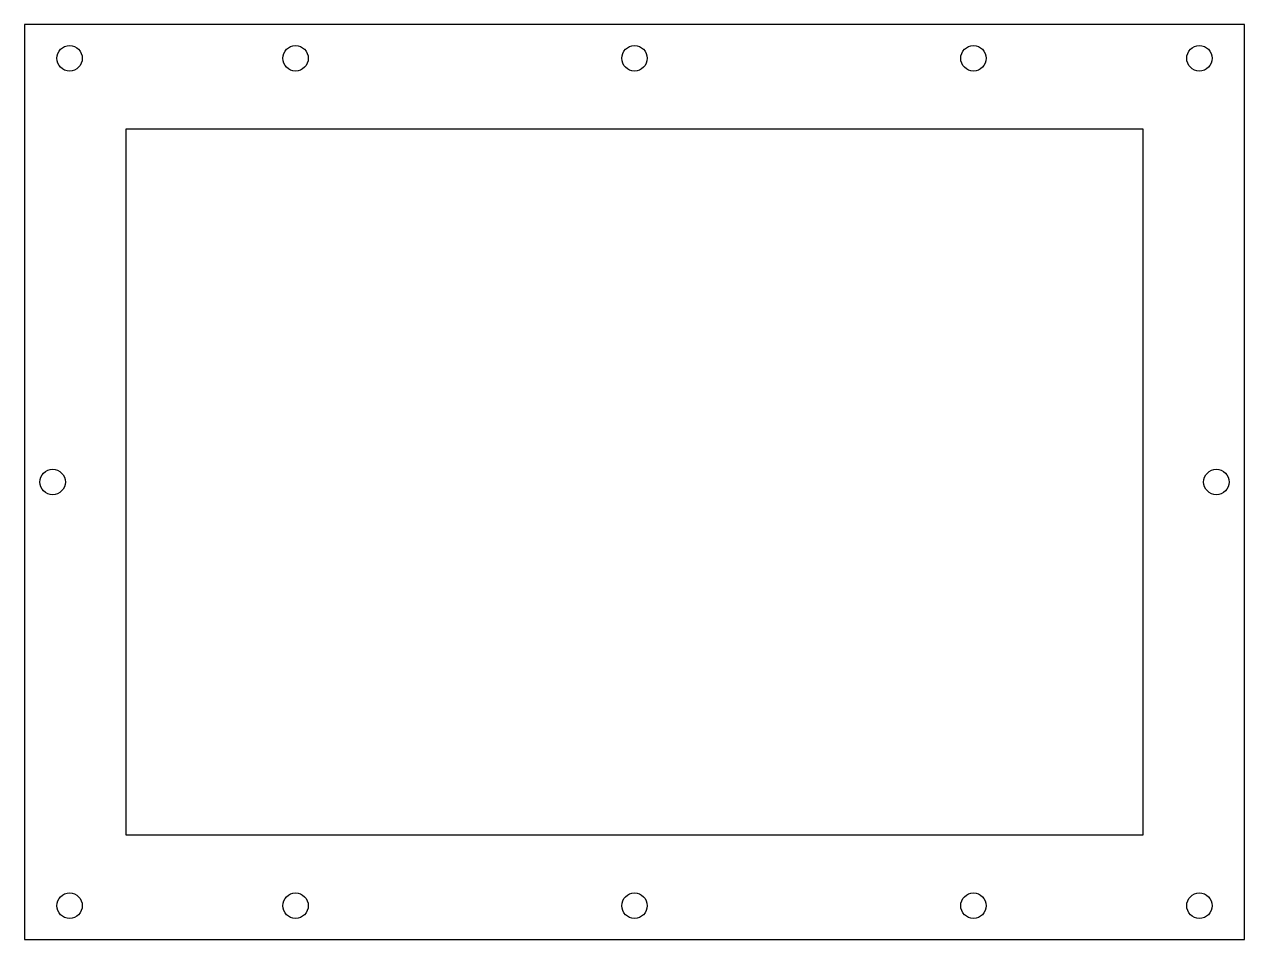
# Model space of a CAD drawing. Header units: millimetres. Extents: x 0 to 216, y 0 to 162.
import ezdxf

# ---------------------------------------------------------------- set-up
doc = ezdxf.new("R2010")
doc.units = ezdxf.units.MM

msp = doc.modelspace()

# ---------------------------------------------------------------- linework, layer by layer
for points in [[(0, 162), (0, 0), (216, 0), (216, 162)], [(18, 18.5), (18, 143.5), (198, 143.5), (198, 18.5)]]:
    msp.add_lwpolyline(points, close=True)
for centre in [(8, 156), (48, 156), (108, 156), (168, 156), (208, 156), (5, 81), (211, 81), (8, 6), (48, 6), (108, 6), (168, 6), (208, 6)]:
    msp.add_circle(centre, 2.25)

doc.saveas('drawing.dxf')
